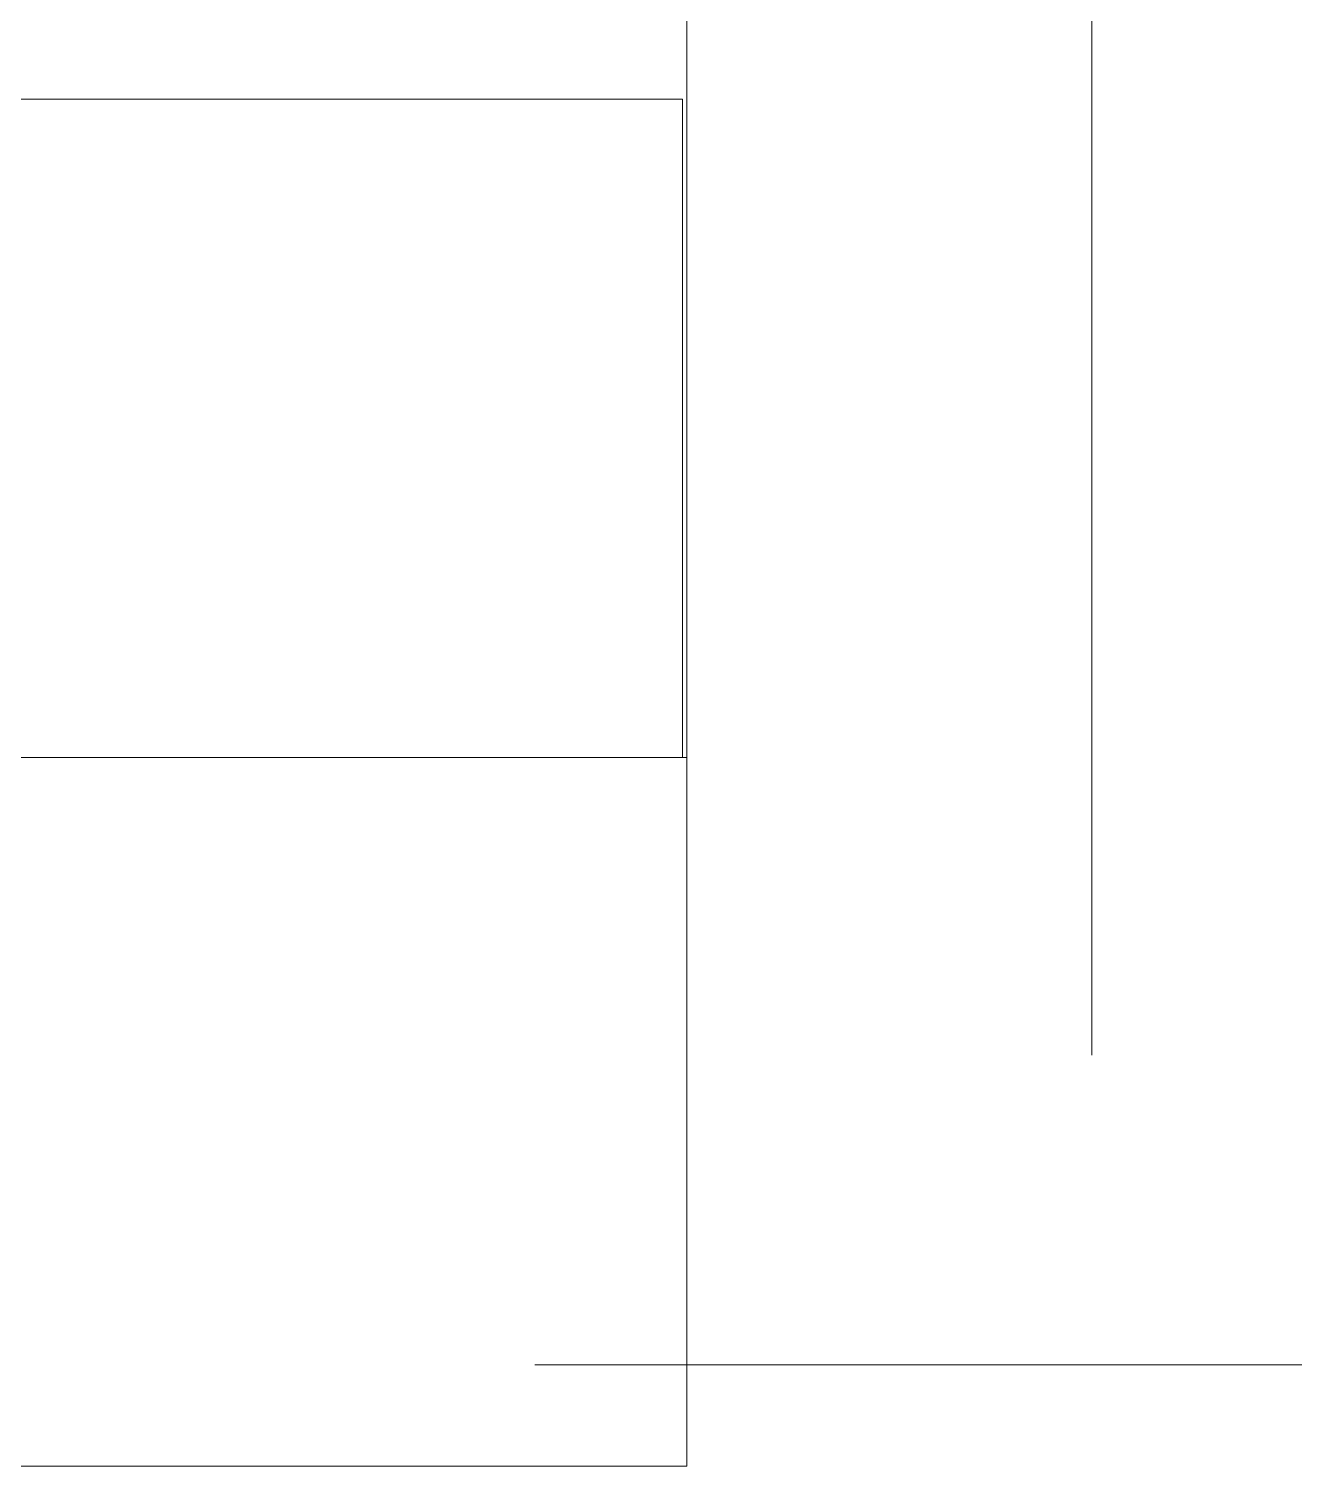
# Model space of a CAD drawing. Header units: millimetres. Extents: x -2100 to 124761, y -10432 to 93550.
# Drawn here: x 26325 to 26950, y 51550 to 52260 of the extents above; entities that cross this region are included whole.
import ezdxf

# ---------------------------------------------------------------- set-up
doc = ezdxf.new("R2010")
doc.units = ezdxf.units.MM
doc.linetypes.add('Centre', pattern=[31.75, 6.35, -4.7625, 15.875, -4.7625])
for name, color, linetype, lineweight in [('M-EQPM', 44, 'Continuous', 5), ('NET-THAY', 2, 'Continuous', 9), ('TRUC', 225, 'Continuous', 5)]:
    doc.layers.add(name, color=color, linetype=linetype, lineweight=lineweight)

# ---------------------------------------------------------------- blocks, each defined once
blk = doc.blocks.new('ALB-AC MAY LANH - Generic _Without Brackets_-1836009-MẶT ĐỨNG TRỤC A-Q')
at = {"layer": 'M-EQPM'}
for p, q in [((25777.83, 22525), (26647.83, 22525)), ((26647.83, 22525), (26647.83, 22200))]:
    blk.add_line(p, q, dxfattribs=at)
blk = doc.blocks.new('A$C26D738F4')
at = {"layer": 'NET-THAY'}
for p, q in [((21036.84, 50), (20086.84, 50)), ((21036.84, 50), (20086.84, 50)), ((20086.84, -300), (21036.84, -300))]:
    blk.add_line(p, q, dxfattribs=at)
blk.add_lwpolyline([(20086.84, 50), (20086.84, -2650)], dxfattribs=at)
at = {"layer": 'M-EQPM', "rotation": 180}
blk.add_blockref('ALB-AC MAY LANH - Generic _Without Brackets_-1836009-MẶT ĐỨNG TRỤC A-Q', (46736.78, 21900), dxfattribs=at)

msp = doc.modelspace()

# ---------------------------------------------------------------- linework, layer by layer
at = {"layer": 'TRUC', "linetype": 'Centre', "ltscale": 75}
for p, q in [((26849.94, -3849.29), (26849.94, 93540.4)), ((-2000.06, 51600), (44599.94, 51600))]:
    msp.add_line(p, q, dxfattribs=at)

# ---------------------------------------------------------------- block references
at = {"layer": 'NET-THAY', "rotation": 180}
msp.add_blockref('A$C26D738F4', (46736.78, 51600), dxfattribs=at)

doc.saveas('drawing.dxf')
